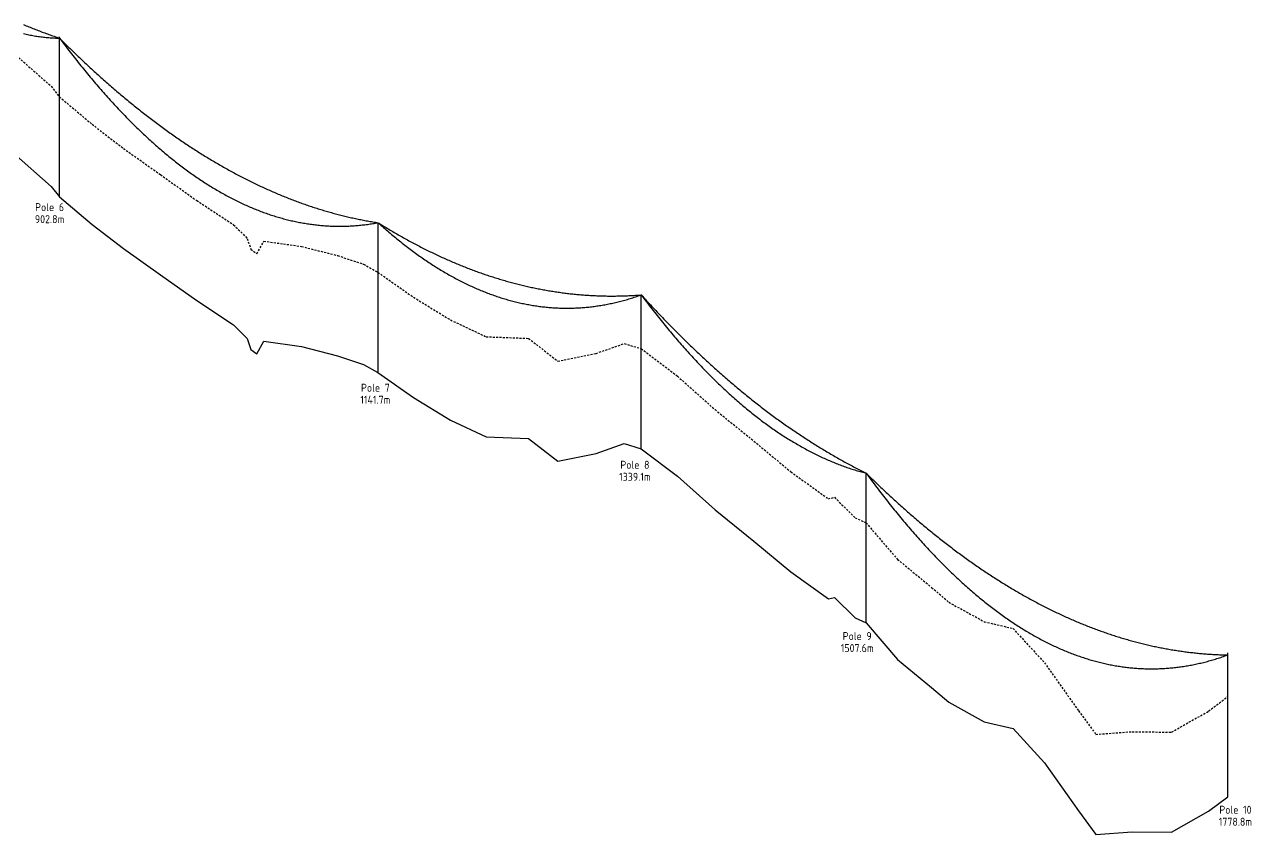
# Model space of a CAD drawing. Header units: metres. Extents: x 207830 to 216266, y 6368624 to 6378933.
# Drawn here: x 213479 to 214399, y 6375937 to 6376544 of the extents above; entities that cross this region are included whole.
import ezdxf
from ezdxf.enums import TextEntityAlignment as Align

# ---------------------------------------------------------------- set-up
doc = ezdxf.new("R2010")
doc.units = ezdxf.units.M
doc.linetypes.add('Dash', pattern=[5, 3, -2])
doc.layers.add('_User Miscellaneous1', color=7, linetype='Continuous')
doc.styles.add('ISOCP', font='isocp.shx', dxfattribs={"height": 1.75})

msp = doc.modelspace()

# ---------------------------------------------------------------- linework, layer by layer
at = {"layer": '_User Miscellaneous1'}
for p, q in [((213505.45, 6376414.67), (213505.45, 6376534.67)), ((213471.06, 6376447.38), (213499.25, 6376422.58)), ((213499.25, 6376422.58), (213505.44, 6376414.68)), ((213505.44, 6376414.68), (213529.95, 6376394.08)), ((213529.95, 6376394.08), (213553.48, 6376375.98)), ((213744.35, 6376389.14), (213744.35, 6376395.34)), ((213744.35, 6376389.14), (213744.35, 6376395.34)), ((213744.35, 6376389.14), (213744.35, 6376395.34)), ((213744.35, 6376389.14), (213744.35, 6376395.34)), ((213744.35, 6376283.14), (213744.35, 6376389.14)), ((213553.48, 6376375.98), (213581.19, 6376356.38)), ((213581.19, 6376356.38), (213608.37, 6376336.98)), ((213941.75, 6376335.06), (213941.75, 6376341.26)), ((213941.75, 6376335.06), (213941.75, 6376341.26)), ((213941.75, 6376335.06), (213941.75, 6376341.26)), ((213941.75, 6376335.06), (213941.75, 6376341.26)), ((213608.37, 6376336.98), (213636.09, 6376318.78)), ((213941.75, 6376225.96), (213941.75, 6376335.06)), ((213636.09, 6376318.78), (213646.29, 6376308.48)), ((213646.29, 6376308.48), (213649.01, 6376300.38)), ((213653.59, 6376297.08), (213658.74, 6376306.48)), ((213658.74, 6376306.48), (213686.95, 6376302.58)), ((213686.95, 6376302.58), (213714.07, 6376295.68)), ((213649.01, 6376300.38), (213653.59, 6376297.08)), ((213714.07, 6376295.68), (213733.57, 6376289.18)), ((213733.57, 6376289.18), (213744.3, 6376283.18)), ((213744.3, 6376283.18), (213770.99, 6376264.48)), ((213770.99, 6376264.48), (213798.7, 6376247.48)), ((213798.7, 6376247.48), (213825.38, 6376234.88)), ((213825.38, 6376234.88), (213857.19, 6376233.68)), ((213857.19, 6376233.68), (213879.14, 6376216.58)), ((213907.86, 6376222.38), (213928.97, 6376229.78)), ((213928.97, 6376229.78), (213941.73, 6376225.98)), ((213879.14, 6376216.58), (213907.86, 6376222.38)), ((213941.73, 6376225.98), (213968.9, 6376205.38)), ((213968.9, 6376205.38), (213997.02, 6376180.28)), ((214110.25, 6376201.49), (214110.25, 6376207.69)), ((214110.25, 6376201.49), (214110.25, 6376207.69)), ((214110.25, 6376201.49), (214110.25, 6376207.69)), ((214110.25, 6376201.49), (214110.25, 6376207.69)), ((214110.25, 6376095.49), (214110.25, 6376201.49)), ((213997.02, 6376180.28), (214026.22, 6376156.68)), ((214026.22, 6376156.68), (214053.86, 6376133.68)), ((214053.86, 6376133.68), (214082.03, 6376113.48)), ((214082.03, 6376113.48), (214086.65, 6376114.58)), ((214086.65, 6376114.58), (214102.09, 6376099.28)), ((214102.09, 6376099.28), (214110.29, 6376095.48)), ((214110.29, 6376095.48), (214133.87, 6376068.08)), ((214381.46, 6375965.28), (214381.46, 6376072.98)), ((214133.87, 6376068.08), (214159.45, 6376047.08)), ((214159.45, 6376047.08), (214172.25, 6376035.98)), ((214172.25, 6376035.98), (214198.9, 6376021.38)), ((214198.9, 6376021.38), (214220.48, 6376016.28)), ((214220.48, 6376016.28), (214244.04, 6375990.68)), ((214244.04, 6375990.68), (214269.62, 6375954.58)), ((214367.09, 6375954.38), (214381.42, 6375965.28)), ((214269.62, 6375954.58), (214282.54, 6375936.98)), ((214339.39, 6375938.58), (214367.09, 6375954.38)), ((214282.54, 6375936.98), (214309.69, 6375938.98)), ((214309.69, 6375938.98), (214339.39, 6375938.58))]:
    msp.add_line(p, q, dxfattribs=at)
at = {"layer": '_User Miscellaneous1', "linetype": 'Dash', "ltscale": 0.5}
for p, q in [((213471.06, 6376522.38), (213499.25, 6376497.58)), ((213499.25, 6376497.58), (213505.44, 6376489.68)), ((213505.44, 6376489.68), (213529.95, 6376469.08)), ((213529.95, 6376469.08), (213553.48, 6376450.98)), ((213553.48, 6376450.98), (213581.19, 6376431.38)), ((213581.19, 6376431.38), (213608.37, 6376411.98)), ((213608.37, 6376411.98), (213636.09, 6376393.78)), ((213636.09, 6376393.78), (213646.29, 6376383.48)), ((213646.29, 6376383.48), (213649.01, 6376375.38)), ((213649.01, 6376375.38), (213653.59, 6376372.08)), ((213653.59, 6376372.08), (213658.74, 6376381.48)), ((213658.74, 6376381.48), (213686.95, 6376377.58)), ((213686.95, 6376377.58), (213714.07, 6376370.68)), ((213714.07, 6376370.68), (213733.57, 6376364.18)), ((213733.57, 6376364.18), (213744.3, 6376358.18)), ((213744.3, 6376358.18), (213770.99, 6376339.48)), ((213770.99, 6376339.48), (213798.7, 6376322.48)), ((213798.7, 6376322.48), (213825.38, 6376309.88)), ((213825.38, 6376309.88), (213857.19, 6376308.68)), ((213857.19, 6376308.68), (213879.14, 6376291.58)), ((213907.86, 6376297.38), (213928.97, 6376304.78)), ((213928.97, 6376304.78), (213941.73, 6376300.98)), ((213879.14, 6376291.58), (213907.86, 6376297.38)), ((213941.73, 6376300.98), (213968.9, 6376280.38)), ((213968.9, 6376280.38), (213997.02, 6376255.28)), ((213997.02, 6376255.28), (214026.22, 6376231.68)), ((214026.22, 6376231.68), (214053.86, 6376208.68)), ((214053.86, 6376208.68), (214082.03, 6376188.48)), ((214082.03, 6376188.48), (214086.65, 6376189.58)), ((214086.65, 6376189.58), (214102.09, 6376174.28)), ((214102.09, 6376174.28), (214110.29, 6376170.48)), ((214110.29, 6376170.48), (214133.87, 6376143.08)), ((214133.87, 6376143.08), (214159.45, 6376122.08)), ((214159.45, 6376122.08), (214172.25, 6376110.98)), ((214172.25, 6376110.98), (214198.9, 6376096.38)), ((214198.9, 6376096.38), (214220.48, 6376091.28)), ((214220.48, 6376091.28), (214244.04, 6376065.68)), ((214244.04, 6376065.68), (214269.62, 6376029.58)), ((214367.09, 6376029.38), (214381.42, 6376040.28)), ((214269.62, 6376029.58), (214282.54, 6376011.98)), ((214339.39, 6376013.58), (214367.09, 6376029.38)), ((214282.54, 6376011.98), (214309.69, 6376013.98)), ((214309.69, 6376013.98), (214339.39, 6376013.58))]:
    msp.add_line(p, q, dxfattribs=at)
at = {"layer": '_User Miscellaneous1'}
for points in [[(213478.55, 6376543.79), (213479.55, 6376543.37), (213480.55, 6376542.96), (213481.55, 6376542.54), (213482.55, 6376542.13), (213483.55, 6376541.72), (213484.55, 6376541.32), (213485.55, 6376540.92), (213486.55, 6376540.52), (213487.55, 6376540.13), (213488.55, 6376539.74), (213489.55, 6376539.35), (213490.55, 6376538.97), (213491.55, 6376538.59), (213492.55, 6376538.21), (213493.55, 6376537.84), (213494.55, 6376537.47), (213495.55, 6376537.1), (213496.55, 6376536.74), (213497.55, 6376536.38), (213498.55, 6376536.03), (213499.55, 6376535.67), (213500.55, 6376535.33), (213501.55, 6376534.98), (213502.55, 6376534.64), (213503.55, 6376534.3), (213504.55, 6376533.97), (213505.45, 6376533.67)], [(213478.55, 6376537.05), (213479.55, 6376536.81), (213480.55, 6376536.58), (213481.55, 6376536.35), (213482.55, 6376536.14), (213483.55, 6376535.93), (213484.55, 6376535.73), (213485.55, 6376535.55), (213486.55, 6376535.37), (213487.55, 6376535.2), (213488.55, 6376535.03), (213489.55, 6376534.88), (213490.55, 6376534.74), (213491.55, 6376534.6), (213492.55, 6376534.48), (213493.55, 6376534.36), (213494.55, 6376534.25), (213495.55, 6376534.16), (213496.55, 6376534.07), (213497.55, 6376533.99), (213498.55, 6376533.91), (213499.55, 6376533.85), (213500.55, 6376533.8), (213501.55, 6376533.75), (213502.55, 6376533.72), (213503.55, 6376533.69), (213504.55, 6376533.68), (213505.45, 6376533.67)], [(213505.45, 6376533.67), (213506.45, 6376532.66), (213507.45, 6376531.66), (213508.45, 6376530.67), (213509.45, 6376529.67), (213510.45, 6376528.69), (213511.45, 6376527.7), (213512.45, 6376526.72), (213513.45, 6376525.74), (213514.45, 6376524.76), (213515.45, 6376523.79), (213516.45, 6376522.82), (213517.45, 6376521.86), (213518.45, 6376520.9), (213519.45, 6376519.94), (213520.45, 6376518.99), (213521.45, 6376518.04), (213522.45, 6376517.09), (213523.45, 6376516.15), (213524.45, 6376515.21), (213525.45, 6376514.27), (213526.45, 6376513.34), (213527.45, 6376512.41), (213528.45, 6376511.49), (213529.45, 6376510.57), (213530.45, 6376509.65), (213531.45, 6376508.73), (213532.45, 6376507.82), (213533.45, 6376506.92), (213534.45, 6376506.01), (213535.45, 6376505.11), (213536.45, 6376504.22), (213537.45, 6376503.32), (213538.45, 6376502.43), (213539.45, 6376501.55), (213540.45, 6376500.67), (213541.45, 6376499.79), (213542.45, 6376498.91), (213543.45, 6376498.04), (213544.45, 6376497.17), (213545.45, 6376496.31), (213546.45, 6376495.45), (213547.45, 6376494.59), (213548.45, 6376493.74), (213549.45, 6376492.89), (213550.45, 6376492.04), (213551.45, 6376491.2), (213552.45, 6376490.36), (213553.45, 6376489.52), (213554.45, 6376488.69), (213555.45, 6376487.86), (213556.45, 6376487.04), (213557.45, 6376486.22), (213558.45, 6376485.4), (213559.45, 6376484.59), (213560.45, 6376483.78), (213561.45, 6376482.97), (213562.45, 6376482.16), (213563.45, 6376481.36), (213564.45, 6376480.57), (213565.45, 6376479.78), (213566.45, 6376478.99), (213567.45, 6376478.2), (213568.45, 6376477.42), (213569.45, 6376476.64), (213570.45, 6376475.87), (213571.45, 6376475.09), (213572.45, 6376474.33), (213573.45, 6376473.56), (213574.45, 6376472.8), (213575.45, 6376472.04), (213576.45, 6376471.29), (213577.45, 6376470.54), (213578.45, 6376469.79), (213579.45, 6376469.05), (213580.45, 6376468.31), (213581.45, 6376467.58), (213582.45, 6376466.84), (213583.45, 6376466.12), (213584.45, 6376465.39), (213585.45, 6376464.67), (213586.45, 6376463.95), (213587.45, 6376463.24), (213588.45, 6376462.53), (213589.45, 6376461.82), (213590.45, 6376461.12), (213591.45, 6376460.42), (213592.45, 6376459.72), (213593.45, 6376459.03), (213594.45, 6376458.34), (213595.45, 6376457.65), (213596.45, 6376456.97), (213597.45, 6376456.29), (213598.45, 6376455.62), (213599.45, 6376454.95), (213600.45, 6376454.28), (213601.45, 6376453.61), (213602.45, 6376452.95), (213603.45, 6376452.3), (213604.45, 6376451.64), (213605.45, 6376450.99), (213606.45, 6376450.35), (213607.45, 6376449.7), (213608.45, 6376449.06), (213609.45, 6376448.43), (213610.45, 6376447.79), (213611.45, 6376447.17), (213612.45, 6376446.54), (213613.45, 6376445.92), (213614.45, 6376445.3), (213615.45, 6376444.69), (213616.45, 6376444.08), (213617.45, 6376443.47), (213618.45, 6376442.87), (213619.45, 6376442.27), (213620.45, 6376441.67), (213621.45, 6376441.08), (213622.45, 6376440.49), (213623.45, 6376439.9), (213624.45, 6376439.32), (213625.45, 6376438.74), (213626.45, 6376438.17), (213627.45, 6376437.59), (213628.45, 6376437.03), (213629.45, 6376436.46), (213630.45, 6376435.9), (213631.45, 6376435.34), (213632.45, 6376434.79), (213633.45, 6376434.24), (213634.45, 6376433.69), (213635.45, 6376433.15), (213636.45, 6376432.61), (213637.45, 6376432.07), (213638.45, 6376431.54), (213639.45, 6376431.01), (213640.45, 6376430.49), (213641.45, 6376429.97), (213642.45, 6376429.45), (213643.45, 6376428.93), (213644.45, 6376428.42), (213645.45, 6376427.92), (213646.45, 6376427.41), (213647.45, 6376426.91), (213648.45, 6376426.42), (213649.45, 6376425.92), (213650.45, 6376425.43), (213651.45, 6376424.95), (213652.45, 6376424.46), (213653.45, 6376423.99), (213654.45, 6376423.51), (213655.45, 6376423.04), (213656.45, 6376422.57), (213657.45, 6376422.11), (213658.45, 6376421.64), (213659.45, 6376421.19), (213660.45, 6376420.73), (213661.45, 6376420.28), (213662.45, 6376419.84), (213663.45, 6376419.39), (213664.45, 6376418.95), (213665.45, 6376418.52), (213666.45, 6376418.09), (213667.45, 6376417.66), (213668.45, 6376417.23), (213669.45, 6376416.81), (213670.45, 6376416.39), (213671.45, 6376415.98), (213672.45, 6376415.57), (213673.45, 6376415.16), (213674.45, 6376414.75), (213675.45, 6376414.35), (213676.45, 6376413.96), (213677.45, 6376413.56), (213678.45, 6376413.17), (213679.45, 6376412.79), (213680.45, 6376412.4), (213681.45, 6376412.03), (213682.45, 6376411.65), (213683.45, 6376411.28), (213684.45, 6376410.91), (213685.45, 6376410.54), (213686.45, 6376410.18), (213687.45, 6376409.83), (213688.45, 6376409.47), (213689.45, 6376409.12), (213690.45, 6376408.77), (213691.45, 6376408.43), (213692.45, 6376408.09), (213693.45, 6376407.75), (213694.45, 6376407.42), (213695.45, 6376407.09), (213696.45, 6376406.77), (213697.45, 6376406.44), (213698.45, 6376406.13), (213699.45, 6376405.81), (213700.45, 6376405.5), (213701.45, 6376405.19), (213702.45, 6376404.89), (213703.45, 6376404.59), (213704.45, 6376404.29), (213705.45, 6376404), (213706.45, 6376403.71), (213707.45, 6376403.42), (213708.45, 6376403.14), (213709.45, 6376402.86), (213710.45, 6376402.58), (213711.45, 6376402.31), (213712.45, 6376402.04), (213713.45, 6376401.78), (213714.45, 6376401.52), (213715.45, 6376401.26), (213716.45, 6376401), (213717.45, 6376400.75), (213718.45, 6376400.5), (213719.45, 6376400.26), (213720.45, 6376400.02), (213721.45, 6376399.78), (213722.45, 6376399.55), (213723.45, 6376399.32), (213724.45, 6376399.1), (213725.45, 6376398.87), (213726.45, 6376398.65), (213727.45, 6376398.44), (213728.45, 6376398.23), (213729.45, 6376398.02), (213730.45, 6376397.82), (213731.45, 6376397.61), (213732.45, 6376397.42), (213733.45, 6376397.22), (213734.45, 6376397.03), (213735.45, 6376396.85), (213736.45, 6376396.66), (213737.45, 6376396.48), (213738.45, 6376396.31), (213739.45, 6376396.14), (213740.45, 6376395.97), (213741.45, 6376395.8), (213742.45, 6376395.64), (213743.45, 6376395.48), (213744.35, 6376395.34)], [(213505.45, 6376533.67), (213506.45, 6376532.33), (213507.45, 6376530.99), (213508.45, 6376529.67), (213509.45, 6376528.34), (213510.45, 6376527.03), (213511.45, 6376525.72), (213512.45, 6376524.42), (213513.45, 6376523.12), (213514.45, 6376521.83), (213515.45, 6376520.55), (213516.45, 6376519.27), (213517.45, 6376518), (213518.45, 6376516.74), (213519.45, 6376515.48), (213520.45, 6376514.23), (213521.45, 6376512.99), (213522.45, 6376511.75), (213523.45, 6376510.52), (213524.45, 6376509.29), (213525.45, 6376508.07), (213526.45, 6376506.86), (213527.45, 6376505.66), (213528.45, 6376504.46), (213529.45, 6376503.26), (213530.45, 6376502.08), (213531.45, 6376500.9), (213532.45, 6376499.72), (213533.45, 6376498.56), (213534.45, 6376497.4), (213535.45, 6376496.24), (213536.45, 6376495.09), (213537.45, 6376493.95), (213538.45, 6376492.82), (213539.45, 6376491.69), (213540.45, 6376490.57), (213541.45, 6376489.45), (213542.45, 6376488.34), (213543.45, 6376487.24), (213544.45, 6376486.14), (213545.45, 6376485.05), (213546.45, 6376483.97), (213547.45, 6376482.89), (213548.45, 6376481.82), (213549.45, 6376480.76), (213550.45, 6376479.7), (213551.45, 6376478.65), (213552.45, 6376477.6), (213553.45, 6376476.56), (213554.45, 6376475.53), (213555.45, 6376474.5), (213556.45, 6376473.48), (213557.45, 6376472.47), (213558.45, 6376471.46), (213559.45, 6376470.46), (213560.45, 6376469.47), (213561.45, 6376468.48), (213562.45, 6376467.5), (213563.45, 6376466.52), (213564.45, 6376465.56), (213565.45, 6376464.59), (213566.45, 6376463.64), (213567.45, 6376462.69), (213568.45, 6376461.75), (213569.45, 6376460.81), (213570.45, 6376459.88), (213571.45, 6376458.96), (213572.45, 6376458.04), (213573.45, 6376457.13), (213574.45, 6376456.23), (213575.45, 6376455.33), (213576.45, 6376454.44), (213577.45, 6376453.55), (213578.45, 6376452.67), (213579.45, 6376451.8), (213580.45, 6376450.93), (213581.45, 6376450.07), (213582.45, 6376449.22), (213583.45, 6376448.37), (213584.45, 6376447.53), (213585.45, 6376446.7), (213586.45, 6376445.87), (213587.45, 6376445.05), (213588.45, 6376444.24), (213589.45, 6376443.43), (213590.45, 6376442.63), (213591.45, 6376441.83), (213592.45, 6376441.04), (213593.45, 6376440.26), (213594.45, 6376439.48), (213595.45, 6376438.71), (213596.45, 6376437.95), (213597.45, 6376437.19), (213598.45, 6376436.44), (213599.45, 6376435.7), (213600.45, 6376434.96), (213601.45, 6376434.23), (213602.45, 6376433.5), (213603.45, 6376432.78), (213604.45, 6376432.07), (213605.45, 6376431.37), (213606.45, 6376430.67), (213607.45, 6376429.97), (213608.45, 6376429.29), (213609.45, 6376428.61), (213610.45, 6376427.93), (213611.45, 6376427.26), (213612.45, 6376426.6), (213613.45, 6376425.95), (213614.45, 6376425.3), (213615.45, 6376424.66), (213616.45, 6376424.02), (213617.45, 6376423.39), (213618.45, 6376422.77), (213619.45, 6376422.15), (213620.45, 6376421.54), (213621.45, 6376420.94), (213622.45, 6376420.34), (213623.45, 6376419.75), (213624.45, 6376419.17), (213625.45, 6376418.59), (213626.45, 6376418.02), (213627.45, 6376417.45), (213628.45, 6376416.89), (213629.45, 6376416.34), (213630.45, 6376415.79), (213631.45, 6376415.25), (213632.45, 6376414.72), (213633.45, 6376414.19), (213634.45, 6376413.67), (213635.45, 6376413.16), (213636.45, 6376412.65), (213637.45, 6376412.15), (213638.45, 6376411.65), (213639.45, 6376411.17), (213640.45, 6376410.68), (213641.45, 6376410.21), (213642.45, 6376409.74), (213643.45, 6376409.28), (213644.45, 6376408.82), (213645.45, 6376408.37), (213646.45, 6376407.92), (213647.45, 6376407.49), (213648.45, 6376407.06), (213649.45, 6376406.63), (213650.45, 6376406.21), (213651.45, 6376405.8), (213652.45, 6376405.39), (213653.45, 6376404.99), (213654.45, 6376404.6), (213655.45, 6376404.21), (213656.45, 6376403.83), (213657.45, 6376403.46), (213658.45, 6376403.09), (213659.45, 6376402.73), (213660.45, 6376402.38), (213661.45, 6376402.03), (213662.45, 6376401.69), (213663.45, 6376401.35), (213664.45, 6376401.02), (213665.45, 6376400.7), (213666.45, 6376400.38), (213667.45, 6376400.07), (213668.45, 6376399.77), (213669.45, 6376399.47), (213670.45, 6376399.18), (213671.45, 6376398.9), (213672.45, 6376398.62), (213673.45, 6376398.35), (213674.45, 6376398.08), (213675.45, 6376397.82), (213676.45, 6376397.57), (213677.45, 6376397.32), (213678.45, 6376397.08), (213679.45, 6376396.85), (213680.45, 6376396.62), (213681.45, 6376396.4), (213682.45, 6376396.19), (213683.45, 6376395.98), (213684.45, 6376395.78), (213685.45, 6376395.58), (213686.45, 6376395.4), (213687.45, 6376395.21), (213688.45, 6376395.04), (213689.45, 6376394.87), (213690.45, 6376394.7), (213691.45, 6376394.55), (213692.45, 6376394.4), (213693.45, 6376394.25), (213694.45, 6376394.12), (213695.45, 6376393.98), (213696.45, 6376393.86), (213697.45, 6376393.74), (213698.45, 6376393.63), (213699.45, 6376393.52), (213700.45, 6376393.42), (213701.45, 6376393.33), (213702.45, 6376393.24), (213703.45, 6376393.16), (213704.45, 6376393.09), (213705.45, 6376393.02), (213706.45, 6376392.96), (213707.45, 6376392.91), (213708.45, 6376392.86), (213709.45, 6376392.81), (213710.45, 6376392.78), (213711.45, 6376392.75), (213712.45, 6376392.73), (213713.45, 6376392.71), (213714.45, 6376392.7), (213715.45, 6376392.7), (213716.45, 6376392.7), (213717.45, 6376392.71), (213718.45, 6376392.72), (213719.45, 6376392.74), (213720.45, 6376392.77), (213721.45, 6376392.81), (213722.45, 6376392.85), (213723.45, 6376392.9), (213724.45, 6376392.95), (213725.45, 6376393.01), (213726.45, 6376393.08), (213727.45, 6376393.15), (213728.45, 6376393.23), (213729.45, 6376393.31), (213730.45, 6376393.4), (213731.45, 6376393.5), (213732.45, 6376393.61), (213733.45, 6376393.72), (213734.45, 6376393.84), (213735.45, 6376393.96), (213736.45, 6376394.09), (213737.45, 6376394.23), (213738.45, 6376394.37), (213739.45, 6376394.52), (213740.45, 6376394.67), (213741.45, 6376394.84), (213742.45, 6376395), (213743.45, 6376395.18), (213744.35, 6376395.34)], [(213744.35, 6376395.34), (213745.35, 6376394.72), (213746.35, 6376394.09), (213747.35, 6376393.48), (213748.35, 6376392.86), (213749.35, 6376392.25), (213750.35, 6376391.64), (213751.35, 6376391.04), (213752.35, 6376390.44), (213753.35, 6376389.84), (213754.35, 6376389.25), (213755.35, 6376388.66), (213756.35, 6376388.08), (213757.35, 6376387.49), (213758.35, 6376386.92), (213759.35, 6376386.34), (213760.35, 6376385.77), (213761.35, 6376385.2), (213762.35, 6376384.64), (213763.35, 6376384.08), (213764.35, 6376383.52), (213765.35, 6376382.97), (213766.35, 6376382.42), (213767.35, 6376381.87), (213768.35, 6376381.33), (213769.35, 6376380.79), (213770.35, 6376380.25), (213771.35, 6376379.72), (213772.35, 6376379.19), (213773.35, 6376378.67), (213774.35, 6376378.15), (213775.35, 6376377.63), (213776.35, 6376377.11), (213777.35, 6376376.6), (213778.35, 6376376.1), (213779.35, 6376375.59), (213780.35, 6376375.09), (213781.35, 6376374.6), (213782.35, 6376374.1), (213783.35, 6376373.62), (213784.35, 6376373.13), (213785.35, 6376372.65), (213786.35, 6376372.17), (213787.35, 6376371.69), (213788.35, 6376371.22), (213789.35, 6376370.76), (213790.35, 6376370.29), (213791.35, 6376369.83), (213792.35, 6376369.37), (213793.35, 6376368.92), (213794.35, 6376368.47), (213795.35, 6376368.02), (213796.35, 6376367.58), (213797.35, 6376367.14), (213798.35, 6376366.71), (213799.35, 6376366.28), (213800.35, 6376365.85), (213801.35, 6376365.42), (213802.35, 6376365), (213803.35, 6376364.58), (213804.35, 6376364.17), (213805.35, 6376363.76), (213806.35, 6376363.35), (213807.35, 6376362.95), (213808.35, 6376362.55), (213809.35, 6376362.15), (213810.35, 6376361.76), (213811.35, 6376361.37), (213812.35, 6376360.99), (213813.35, 6376360.6), (213814.35, 6376360.23), (213815.35, 6376359.85), (213816.35, 6376359.48), (213817.35, 6376359.11), (213818.35, 6376358.75), (213819.35, 6376358.39), (213820.35, 6376358.03), (213821.35, 6376357.68), (213822.35, 6376357.33), (213823.35, 6376356.98), (213824.35, 6376356.64), (213825.35, 6376356.3), (213826.35, 6376355.97), (213827.35, 6376355.63), (213828.35, 6376355.31), (213829.35, 6376354.98), (213830.35, 6376354.66), (213831.35, 6376354.34), (213832.35, 6376354.03), (213833.35, 6376353.72), (213834.35, 6376353.41), (213835.35, 6376353.11), (213836.35, 6376352.81), (213837.35, 6376352.51), (213838.35, 6376352.22), (213839.35, 6376351.93), (213840.35, 6376351.65), (213841.35, 6376351.36), (213842.35, 6376351.09), (213843.35, 6376350.81), (213844.35, 6376350.54), (213845.35, 6376350.27), (213846.35, 6376350.01), (213847.35, 6376349.75), (213848.35, 6376349.49), (213849.35, 6376349.24), (213850.35, 6376348.99), (213851.35, 6376348.74), (213852.35, 6376348.5), (213853.35, 6376348.26), (213854.35, 6376348.03), (213855.35, 6376347.79), (213856.35, 6376347.57), (213857.35, 6376347.34), (213858.35, 6376347.12), (213859.35, 6376346.9), (213860.35, 6376346.69), (213861.35, 6376346.48), (213862.35, 6376346.27), (213863.35, 6376346.07), (213864.35, 6376345.87), (213865.35, 6376345.67), (213866.35, 6376345.48), (213867.35, 6376345.29), (213868.35, 6376345.11), (213869.35, 6376344.93), (213870.35, 6376344.75), (213871.35, 6376344.57), (213872.35, 6376344.4), (213873.35, 6376344.23), (213874.35, 6376344.07), (213875.35, 6376343.91), (213876.35, 6376343.75), (213877.35, 6376343.6), (213878.35, 6376343.45), (213879.35, 6376343.3), (213880.35, 6376343.16), (213881.35, 6376343.02), (213882.35, 6376342.89), (213883.35, 6376342.76), (213884.35, 6376342.63), (213885.35, 6376342.5), (213886.35, 6376342.38), (213887.35, 6376342.27), (213888.35, 6376342.15), (213889.35, 6376342.04), (213890.35, 6376341.93), (213891.35, 6376341.83), (213892.35, 6376341.73), (213893.35, 6376341.64), (213894.35, 6376341.54), (213895.35, 6376341.45), (213896.35, 6376341.37), (213897.35, 6376341.29), (213898.35, 6376341.21), (213899.35, 6376341.13), (213900.35, 6376341.06), (213901.35, 6376341), (213902.35, 6376340.93), (213903.35, 6376340.87), (213904.35, 6376340.82), (213905.35, 6376340.76), (213906.35, 6376340.71), (213907.35, 6376340.67), (213908.35, 6376340.62), (213909.35, 6376340.59), (213910.35, 6376340.55), (213911.35, 6376340.52), (213912.35, 6376340.49), (213913.35, 6376340.47), (213914.35, 6376340.45), (213915.35, 6376340.43), (213916.35, 6376340.41), (213917.35, 6376340.4), (213918.35, 6376340.4), (213919.35, 6376340.39), (213920.35, 6376340.39), (213921.35, 6376340.4), (213922.35, 6376340.41), (213923.35, 6376340.42), (213924.35, 6376340.43), (213925.35, 6376340.45), (213926.35, 6376340.47), (213927.35, 6376340.5), (213928.35, 6376340.53), (213929.35, 6376340.56), (213930.35, 6376340.6), (213931.35, 6376340.64), (213932.35, 6376340.68), (213933.35, 6376340.73), (213934.35, 6376340.78), (213935.35, 6376340.83), (213936.35, 6376340.89), (213937.35, 6376340.95), (213938.35, 6376341.01), (213939.35, 6376341.08), (213940.35, 6376341.15), (213941.35, 6376341.23), (213941.75, 6376341.26)], [(213744.35, 6376395.34), (213745.35, 6376394.44), (213746.35, 6376393.54), (213747.35, 6376392.65), (213748.35, 6376391.77), (213749.35, 6376390.9), (213750.35, 6376390.03), (213751.35, 6376389.16), (213752.35, 6376388.31), (213753.35, 6376387.45), (213754.35, 6376386.61), (213755.35, 6376385.77), (213756.35, 6376384.94), (213757.35, 6376384.12), (213758.35, 6376383.3), (213759.35, 6376382.48), (213760.35, 6376381.68), (213761.35, 6376380.88), (213762.35, 6376380.09), (213763.35, 6376379.3), (213764.35, 6376378.52), (213765.35, 6376377.75), (213766.35, 6376376.98), (213767.35, 6376376.22), (213768.35, 6376375.46), (213769.35, 6376374.71), (213770.35, 6376373.97), (213771.35, 6376373.24), (213772.35, 6376372.51), (213773.35, 6376371.79), (213774.35, 6376371.07), (213775.35, 6376370.36), (213776.35, 6376369.66), (213777.35, 6376368.96), (213778.35, 6376368.27), (213779.35, 6376367.58), (213780.35, 6376366.91), (213781.35, 6376366.24), (213782.35, 6376365.57), (213783.35, 6376364.91), (213784.35, 6376364.26), (213785.35, 6376363.61), (213786.35, 6376362.97), (213787.35, 6376362.34), (213788.35, 6376361.71), (213789.35, 6376361.09), (213790.35, 6376360.48), (213791.35, 6376359.87), (213792.35, 6376359.27), (213793.35, 6376358.68), (213794.35, 6376358.09), (213795.35, 6376357.51), (213796.35, 6376356.93), (213797.35, 6376356.36), (213798.35, 6376355.8), (213799.35, 6376355.24), (213800.35, 6376354.69), (213801.35, 6376354.15), (213802.35, 6376353.61), (213803.35, 6376353.08), (213804.35, 6376352.56), (213805.35, 6376352.04), (213806.35, 6376351.53), (213807.35, 6376351.02), (213808.35, 6376350.53), (213809.35, 6376350.03), (213810.35, 6376349.55), (213811.35, 6376349.07), (213812.35, 6376348.6), (213813.35, 6376348.13), (213814.35, 6376347.67), (213815.35, 6376347.21), (213816.35, 6376346.77), (213817.35, 6376346.33), (213818.35, 6376345.89), (213819.35, 6376345.46), (213820.35, 6376345.04), (213821.35, 6376344.62), (213822.35, 6376344.22), (213823.35, 6376343.81), (213824.35, 6376343.42), (213825.35, 6376343.03), (213826.35, 6376342.64), (213827.35, 6376342.27), (213828.35, 6376341.89), (213829.35, 6376341.53), (213830.35, 6376341.17), (213831.35, 6376340.82), (213832.35, 6376340.47), (213833.35, 6376340.14), (213834.35, 6376339.8), (213835.35, 6376339.48), (213836.35, 6376339.16), (213837.35, 6376338.84), (213838.35, 6376338.54), (213839.35, 6376338.24), (213840.35, 6376337.94), (213841.35, 6376337.65), (213842.35, 6376337.37), (213843.35, 6376337.1), (213844.35, 6376336.83), (213845.35, 6376336.57), (213846.35, 6376336.31), (213847.35, 6376336.06), (213848.35, 6376335.82), (213849.35, 6376335.58), (213850.35, 6376335.35), (213851.35, 6376335.13), (213852.35, 6376334.91), (213853.35, 6376334.7), (213854.35, 6376334.49), (213855.35, 6376334.3), (213856.35, 6376334.1), (213857.35, 6376333.92), (213858.35, 6376333.74), (213859.35, 6376333.57), (213860.35, 6376333.4), (213861.35, 6376333.24), (213862.35, 6376333.08), (213863.35, 6376332.94), (213864.35, 6376332.8), (213865.35, 6376332.66), (213866.35, 6376332.53), (213867.35, 6376332.41), (213868.35, 6376332.3), (213869.35, 6376332.19), (213870.35, 6376332.09), (213871.35, 6376331.99), (213872.35, 6376331.9), (213873.35, 6376331.82), (213874.35, 6376331.74), (213875.35, 6376331.67), (213876.35, 6376331.6), (213877.35, 6376331.55), (213878.35, 6376331.49), (213879.35, 6376331.45), (213880.35, 6376331.41), (213881.35, 6376331.38), (213882.35, 6376331.35), (213883.35, 6376331.33), (213884.35, 6376331.32), (213885.35, 6376331.31), (213886.35, 6376331.31), (213887.35, 6376331.32), (213888.35, 6376331.33), (213889.35, 6376331.35), (213890.35, 6376331.37), (213891.35, 6376331.4), (213892.35, 6376331.44), (213893.35, 6376331.49), (213894.35, 6376331.54), (213895.35, 6376331.59), (213896.35, 6376331.66), (213897.35, 6376331.73), (213898.35, 6376331.8), (213899.35, 6376331.89), (213900.35, 6376331.98), (213901.35, 6376332.07), (213902.35, 6376332.17), (213903.35, 6376332.28), (213904.35, 6376332.39), (213905.35, 6376332.52), (213906.35, 6376332.64), (213907.35, 6376332.78), (213908.35, 6376332.92), (213909.35, 6376333.06), (213910.35, 6376333.22), (213911.35, 6376333.37), (213912.35, 6376333.54), (213913.35, 6376333.71), (213914.35, 6376333.89), (213915.35, 6376334.08), (213916.35, 6376334.27), (213917.35, 6376334.46), (213918.35, 6376334.67), (213919.35, 6376334.88), (213920.35, 6376335.09), (213921.35, 6376335.32), (213922.35, 6376335.55), (213923.35, 6376335.78), (213924.35, 6376336.02), (213925.35, 6376336.27), (213926.35, 6376336.53), (213927.35, 6376336.79), (213928.35, 6376337.06), (213929.35, 6376337.33), (213930.35, 6376337.61), (213931.35, 6376337.9), (213932.35, 6376338.19), (213933.35, 6376338.49), (213934.35, 6376338.8), (213935.35, 6376339.11), (213936.35, 6376339.43), (213937.35, 6376339.75), (213938.35, 6376340.09), (213939.35, 6376340.42), (213940.35, 6376340.77), (213941.35, 6376341.12), (213941.75, 6376341.26)], [(213941.75, 6376341.26), (213942.75, 6376340.17), (213943.75, 6376339.08), (213944.75, 6376337.99), (213945.75, 6376336.91), (213946.75, 6376335.83), (213947.75, 6376334.75), (213948.75, 6376333.68), (213949.75, 6376332.61), (213950.75, 6376331.55), (213951.75, 6376330.49), (213952.75, 6376329.43), (213953.75, 6376328.38), (213954.75, 6376327.33), (213955.75, 6376326.28), (213956.75, 6376325.24), (213957.75, 6376324.2), (213958.75, 6376323.16), (213959.75, 6376322.13), (213960.75, 6376321.1), (213961.75, 6376320.07), (213962.75, 6376319.05), (213963.75, 6376318.03), (213964.75, 6376317.02), (213965.75, 6376316.01), (213966.75, 6376315), (213967.75, 6376314), (213968.75, 6376313), (213969.75, 6376312), (213970.75, 6376311.01), (213971.75, 6376310.02), (213972.75, 6376309.03), (213973.75, 6376308.05), (213974.75, 6376307.07), (213975.75, 6376306.1), (213976.75, 6376305.13), (213977.75, 6376304.16), (213978.75, 6376303.19), (213979.75, 6376302.23), (213980.75, 6376301.28), (213981.75, 6376300.32), (213982.75, 6376299.37), (213983.75, 6376298.43), (213984.75, 6376297.49), (213985.75, 6376296.55), (213986.75, 6376295.61), (213987.75, 6376294.68), (213988.75, 6376293.75), (213989.75, 6376292.83), (213990.75, 6376291.91), (213991.75, 6376290.99), (213992.75, 6376290.07), (213993.75, 6376289.16), (213994.75, 6376288.26), (213995.75, 6376287.36), (213996.75, 6376286.46), (213997.75, 6376285.56), (213998.75, 6376284.67), (213999.75, 6376283.78), (214000.75, 6376282.89), (214001.75, 6376282.01), (214002.75, 6376281.13), (214003.75, 6376280.26), (214004.75, 6376279.39), (214005.75, 6376278.52), (214006.75, 6376277.66), (214007.75, 6376276.8), (214008.75, 6376275.94), (214009.75, 6376275.09), (214010.75, 6376274.24), (214011.75, 6376273.4), (214012.75, 6376272.55), (214013.75, 6376271.72), (214014.75, 6376270.88), (214015.75, 6376270.05), (214016.75, 6376269.22), (214017.75, 6376268.4), (214018.75, 6376267.58), (214019.75, 6376266.76), (214020.75, 6376265.95), (214021.75, 6376265.14), (214022.75, 6376264.33), (214023.75, 6376263.53), (214024.75, 6376262.73), (214025.75, 6376261.94), (214026.75, 6376261.14), (214027.75, 6376260.36), (214028.75, 6376259.57), (214029.75, 6376258.79), (214030.75, 6376258.01), (214031.75, 6376257.24), (214032.75, 6376256.47), (214033.75, 6376255.7), (214034.75, 6376254.94), (214035.75, 6376254.18), (214036.75, 6376253.42), (214037.75, 6376252.67), (214038.75, 6376251.92), (214039.75, 6376251.18), (214040.75, 6376250.44), (214041.75, 6376249.7), (214042.75, 6376248.97), (214043.75, 6376248.23), (214044.75, 6376247.51), (214045.75, 6376246.78), (214046.75, 6376246.06), (214047.75, 6376245.35), (214048.75, 6376244.64), (214049.75, 6376243.93), (214050.75, 6376243.22), (214051.75, 6376242.52), (214052.75, 6376241.82), (214053.75, 6376241.13), (214054.75, 6376240.43), (214055.75, 6376239.75), (214056.75, 6376239.06), (214057.75, 6376238.38), (214058.75, 6376237.71), (214059.75, 6376237.03), (214060.75, 6376236.36), (214061.75, 6376235.7), (214062.75, 6376235.03), (214063.75, 6376234.38), (214064.75, 6376233.72), (214065.75, 6376233.07), (214066.75, 6376232.42), (214067.75, 6376231.78), (214068.75, 6376231.13), (214069.75, 6376230.5), (214070.75, 6376229.86), (214071.75, 6376229.23), (214072.75, 6376228.61), (214073.75, 6376227.98), (214074.75, 6376227.36), (214075.75, 6376226.75), (214076.75, 6376226.14), (214077.75, 6376225.53), (214078.75, 6376224.92), (214079.75, 6376224.32), (214080.75, 6376223.72), (214081.75, 6376223.13), (214082.75, 6376222.54), (214083.75, 6376221.95), (214084.75, 6376221.37), (214085.75, 6376220.79), (214086.75, 6376220.21), (214087.75, 6376219.64), (214088.75, 6376219.07), (214089.75, 6376218.5), (214090.75, 6376217.94), (214091.75, 6376217.38), (214092.75, 6376216.83), (214093.75, 6376216.28), (214094.75, 6376215.73), (214095.75, 6376215.18), (214096.75, 6376214.64), (214097.75, 6376214.11), (214098.75, 6376213.57), (214099.75, 6376213.04), (214100.75, 6376212.52), (214101.75, 6376211.99), (214102.75, 6376211.47), (214103.75, 6376210.96), (214104.75, 6376210.45), (214105.75, 6376209.94), (214106.75, 6376209.43), (214107.75, 6376208.93), (214108.75, 6376208.43), (214109.75, 6376207.94), (214110.25, 6376207.69)], [(213941.75, 6376341.26), (213942.75, 6376339.93), (213943.75, 6376338.61), (213944.75, 6376337.29), (213945.75, 6376335.98), (213946.75, 6376334.67), (213947.75, 6376333.37), (213948.75, 6376332.08), (213949.75, 6376330.79), (213950.75, 6376329.51), (213951.75, 6376328.24), (213952.75, 6376326.97), (213953.75, 6376325.71), (213954.75, 6376324.46), (213955.75, 6376323.21), (213956.75, 6376321.97), (213957.75, 6376320.74), (213958.75, 6376319.51), (213959.75, 6376318.29), (213960.75, 6376317.07), (213961.75, 6376315.87), (213962.75, 6376314.66), (213963.75, 6376313.47), (213964.75, 6376312.28), (213965.75, 6376311.1), (213966.75, 6376309.92), (213967.75, 6376308.75), (213968.75, 6376307.59), (213969.75, 6376306.43), (213970.75, 6376305.28), (213971.75, 6376304.13), (213972.75, 6376303), (213973.75, 6376301.87), (213974.75, 6376300.74), (213975.75, 6376299.62), (213976.75, 6376298.51), (213977.75, 6376297.4), (213978.75, 6376296.31), (213979.75, 6376295.21), (213980.75, 6376294.13), (213981.75, 6376293.05), (213982.75, 6376291.97), (213983.75, 6376290.91), (213984.75, 6376289.85), (213985.75, 6376288.79), (213986.75, 6376287.74), (213987.75, 6376286.7), (213988.75, 6376285.67), (213989.75, 6376284.64), (213990.75, 6376283.62), (213991.75, 6376282.6), (213992.75, 6376281.59), (213993.75, 6376280.59), (213994.75, 6376279.6), (213995.75, 6376278.61), (213996.75, 6376277.62), (213997.75, 6376276.65), (213998.75, 6376275.67), (213999.75, 6376274.71), (214000.75, 6376273.75), (214001.75, 6376272.8), (214002.75, 6376271.86), (214003.75, 6376270.92), (214004.75, 6376269.99), (214005.75, 6376269.06), (214006.75, 6376268.14), (214007.75, 6376267.23), (214008.75, 6376266.32), (214009.75, 6376265.42), (214010.75, 6376264.53), (214011.75, 6376263.64), (214012.75, 6376262.76), (214013.75, 6376261.89), (214014.75, 6376261.02), (214015.75, 6376260.16), (214016.75, 6376259.3), (214017.75, 6376258.46), (214018.75, 6376257.61), (214019.75, 6376256.78), (214020.75, 6376255.95), (214021.75, 6376255.13), (214022.75, 6376254.31), (214023.75, 6376253.5), (214024.75, 6376252.7), (214025.75, 6376251.9), (214026.75, 6376251.11), (214027.75, 6376250.32), (214028.75, 6376249.55), (214029.75, 6376248.78), (214030.75, 6376248.01), (214031.75, 6376247.25), (214032.75, 6376246.5), (214033.75, 6376245.75), (214034.75, 6376245.01), (214035.75, 6376244.28), (214036.75, 6376243.55), (214037.75, 6376242.83), (214038.75, 6376242.12), (214039.75, 6376241.41), (214040.75, 6376240.71), (214041.75, 6376240.02), (214042.75, 6376239.33), (214043.75, 6376238.65), (214044.75, 6376237.97), (214045.75, 6376237.3), (214046.75, 6376236.64), (214047.75, 6376235.99), (214048.75, 6376235.34), (214049.75, 6376234.69), (214050.75, 6376234.06), (214051.75, 6376233.43), (214052.75, 6376232.8), (214053.75, 6376232.18), (214054.75, 6376231.57), (214055.75, 6376230.97), (214056.75, 6376230.37), (214057.75, 6376229.78), (214058.75, 6376229.19), (214059.75, 6376228.61), (214060.75, 6376228.04), (214061.75, 6376227.47), (214062.75, 6376226.91), (214063.75, 6376226.36), (214064.75, 6376225.81), (214065.75, 6376225.27), (214066.75, 6376224.74), (214067.75, 6376224.21), (214068.75, 6376223.69), (214069.75, 6376223.17), (214070.75, 6376222.67), (214071.75, 6376222.16), (214072.75, 6376221.67), (214073.75, 6376221.18), (214074.75, 6376220.7), (214075.75, 6376220.22), (214076.75, 6376219.75), (214077.75, 6376219.28), (214078.75, 6376218.83), (214079.75, 6376218.38), (214080.75, 6376217.93), (214081.75, 6376217.49), (214082.75, 6376217.06), (214083.75, 6376216.64), (214084.75, 6376216.22), (214085.75, 6376215.8), (214086.75, 6376215.4), (214087.75, 6376215), (214088.75, 6376214.61), (214089.75, 6376214.22), (214090.75, 6376213.84), (214091.75, 6376213.46), (214092.75, 6376213.1), (214093.75, 6376212.73), (214094.75, 6376212.38), (214095.75, 6376212.03), (214096.75, 6376211.69), (214097.75, 6376211.35), (214098.75, 6376211.02), (214099.75, 6376210.7), (214100.75, 6376210.38), (214101.75, 6376210.07), (214102.75, 6376209.77), (214103.75, 6376209.47), (214104.75, 6376209.18), (214105.75, 6376208.9), (214106.75, 6376208.62), (214107.75, 6376208.35), (214108.75, 6376208.08), (214109.75, 6376207.82), (214110.25, 6376207.69)], [(214110.25, 6376207.69), (214111.25, 6376206.71), (214112.25, 6376205.73), (214113.25, 6376204.75), (214114.25, 6376203.77), (214115.25, 6376202.8), (214116.25, 6376201.84), (214117.25, 6376200.87), (214118.25, 6376199.91), (214119.25, 6376198.95), (214120.25, 6376198), (214121.25, 6376197.05), (214122.25, 6376196.11), (214123.25, 6376195.16), (214124.25, 6376194.22), (214125.25, 6376193.29), (214126.25, 6376192.36), (214127.25, 6376191.43), (214128.25, 6376190.51), (214129.25, 6376189.58), (214130.25, 6376188.67), (214131.25, 6376187.75), (214132.25, 6376186.84), (214133.25, 6376185.94), (214134.25, 6376185.03), (214135.25, 6376184.13), (214136.25, 6376183.24), (214137.25, 6376182.35), (214138.25, 6376181.46), (214139.25, 6376180.57), (214140.25, 6376179.69), (214141.25, 6376178.81), (214142.25, 6376177.94), (214143.25, 6376177.07), (214144.25, 6376176.2), (214145.25, 6376175.34), (214146.25, 6376174.48), (214147.25, 6376173.62), (214148.25, 6376172.77), (214149.25, 6376171.92), (214150.25, 6376171.07), (214151.25, 6376170.23), (214152.25, 6376169.39), (214153.25, 6376168.56), (214154.25, 6376167.72), (214155.25, 6376166.9), (214156.25, 6376166.07), (214157.25, 6376165.25), (214158.25, 6376164.43), (214159.25, 6376163.62), (214160.25, 6376162.81), (214161.25, 6376162.01), (214162.25, 6376161.2), (214163.25, 6376160.4), (214164.25, 6376159.61), (214165.25, 6376158.82), (214166.25, 6376158.03), (214167.25, 6376157.24), (214168.25, 6376156.46), (214169.25, 6376155.68), (214170.25, 6376154.91), (214171.25, 6376154.14), (214172.25, 6376153.37), (214173.25, 6376152.61), (214174.25, 6376151.85), (214175.25, 6376151.09), (214176.25, 6376150.34), (214177.25, 6376149.59), (214178.25, 6376148.84), (214179.25, 6376148.1), (214180.25, 6376147.36), (214181.25, 6376146.63), (214182.25, 6376145.9), (214183.25, 6376145.17), (214184.25, 6376144.45), (214185.25, 6376143.73), (214186.25, 6376143.01), (214187.25, 6376142.3), (214188.25, 6376141.59), (214189.25, 6376140.88), (214190.25, 6376140.18), (214191.25, 6376139.48), (214192.25, 6376138.78), (214193.25, 6376138.09), (214194.25, 6376137.4), (214195.25, 6376136.72), (214196.25, 6376136.04), (214197.25, 6376135.36), (214198.25, 6376134.69), (214199.25, 6376134.01), (214200.25, 6376133.35), (214201.25, 6376132.68), (214202.25, 6376132.03), (214203.25, 6376131.37), (214204.25, 6376130.72), (214205.25, 6376130.07), (214206.25, 6376129.42), (214207.25, 6376128.78), (214208.25, 6376128.14), (214209.25, 6376127.51), (214210.25, 6376126.88), (214211.25, 6376126.25), (214212.25, 6376125.62), (214213.25, 6376125), (214214.25, 6376124.39), (214215.25, 6376123.77), (214216.25, 6376123.16), (214217.25, 6376122.56), (214218.25, 6376121.96), (214219.25, 6376121.36), (214220.25, 6376120.76), (214221.25, 6376120.17), (214222.25, 6376119.58), (214223.25, 6376119), (214224.25, 6376118.42), (214225.25, 6376117.84), (214226.25, 6376117.27), (214227.25, 6376116.69), (214228.25, 6376116.13), (214229.25, 6376115.56), (214230.25, 6376115.01), (214231.25, 6376114.45), (214232.25, 6376113.9), (214233.25, 6376113.35), (214234.25, 6376112.8), (214235.25, 6376112.26), (214236.25, 6376111.72), (214237.25, 6376111.19), (214238.25, 6376110.66), (214239.25, 6376110.13), (214240.25, 6376109.61), (214241.25, 6376109.09), (214242.25, 6376108.57), (214243.25, 6376108.06), (214244.25, 6376107.55), (214245.25, 6376107.04), (214246.25, 6376106.54), (214247.25, 6376106.04), (214248.25, 6376105.54), (214249.25, 6376105.05), (214250.25, 6376104.56), (214251.25, 6376104.08), (214252.25, 6376103.6), (214253.25, 6376103.12), (214254.25, 6376102.65), (214255.25, 6376102.18), (214256.25, 6376101.71), (214257.25, 6376101.25), (214258.25, 6376100.79), (214259.25, 6376100.33), (214260.25, 6376099.88), (214261.25, 6376099.43), (214262.25, 6376098.98), (214263.25, 6376098.54), (214264.25, 6376098.1), (214265.25, 6376097.67), (214266.25, 6376097.24), (214267.25, 6376096.81), (214268.25, 6376096.39), (214269.25, 6376095.97), (214270.25, 6376095.55), (214271.25, 6376095.14), (214272.25, 6376094.73), (214273.25, 6376094.32), (214274.25, 6376093.92), (214275.25, 6376093.52), (214276.25, 6376093.12), (214277.25, 6376092.73), (214278.25, 6376092.35), (214279.25, 6376091.96), (214280.25, 6376091.58), (214281.25, 6376091.2), (214282.25, 6376090.83), (214283.25, 6376090.46), (214284.25, 6376090.09), (214285.25, 6376089.73), (214286.25, 6376089.37), (214287.25, 6376089.01), (214288.25, 6376088.66), (214289.25, 6376088.31), (214290.25, 6376087.97), (214291.25, 6376087.62), (214292.25, 6376087.29), (214293.25, 6376086.95), (214294.25, 6376086.62), (214295.25, 6376086.29), (214296.25, 6376085.97), (214297.25, 6376085.65), (214298.25, 6376085.33), (214299.25, 6376085.02), (214300.25, 6376084.71), (214301.25, 6376084.4), (214302.25, 6376084.1), (214303.25, 6376083.8), (214304.25, 6376083.51), (214305.25, 6376083.21), (214306.25, 6376082.93), (214307.25, 6376082.64), (214308.25, 6376082.36), (214309.25, 6376082.08), (214310.25, 6376081.81), (214311.25, 6376081.54), (214312.25, 6376081.27), (214313.25, 6376081.01), (214314.25, 6376080.75), (214315.25, 6376080.49), (214316.25, 6376080.24), (214317.25, 6376079.99), (214318.25, 6376079.75), (214319.25, 6376079.5), (214320.25, 6376079.27), (214321.25, 6376079.03), (214322.25, 6376078.8), (214323.25, 6376078.57), (214324.25, 6376078.35), (214325.25, 6376078.13), (214326.25, 6376077.91), (214327.25, 6376077.7), (214328.25, 6376077.49), (214329.25, 6376077.28), (214330.25, 6376077.08), (214331.25, 6376076.88), (214332.25, 6376076.69), (214333.25, 6376076.49), (214334.25, 6376076.3), (214335.25, 6376076.12), (214336.25, 6376075.94), (214337.25, 6376075.76), (214338.25, 6376075.59), (214339.25, 6376075.42), (214340.25, 6376075.25), (214341.25, 6376075.09), (214342.25, 6376074.93), (214343.25, 6376074.77), (214344.25, 6376074.62), (214345.25, 6376074.47), (214346.25, 6376074.32), (214347.25, 6376074.18), (214348.25, 6376074.04), (214349.25, 6376073.91), (214350.25, 6376073.78), (214351.25, 6376073.65), (214352.25, 6376073.53), (214353.25, 6376073.41), (214354.25, 6376073.29), (214355.25, 6376073.18), (214356.25, 6376073.07), (214357.25, 6376072.96), (214358.25, 6376072.86), (214359.25, 6376072.76), (214360.25, 6376072.66), (214361.25, 6376072.57), (214362.25, 6376072.48), (214363.25, 6376072.4), (214364.25, 6376072.32), (214365.25, 6376072.24), (214366.25, 6376072.16), (214367.25, 6376072.09), (214368.25, 6376072.03), (214369.25, 6376071.96), (214370.25, 6376071.9), (214371.25, 6376071.85), (214372.25, 6376071.79), (214373.25, 6376071.74), (214374.25, 6376071.7), (214375.25, 6376071.66), (214376.25, 6376071.62), (214377.25, 6376071.58), (214378.25, 6376071.55), (214379.25, 6376071.52), (214380.25, 6376071.5), (214381.25, 6376071.48), (214381.46, 6376071.48)], [(214110.25, 6376207.69), (214111.25, 6376206.33), (214112.25, 6376204.96), (214113.25, 6376203.61), (214114.25, 6376202.26), (214115.25, 6376200.92), (214116.25, 6376199.58), (214117.25, 6376198.25), (214118.25, 6376196.93), (214119.25, 6376195.61), (214120.25, 6376194.3), (214121.25, 6376193), (214122.25, 6376191.7), (214123.25, 6376190.41), (214124.25, 6376189.13), (214125.25, 6376187.85), (214126.25, 6376186.58), (214127.25, 6376185.31), (214128.25, 6376184.05), (214129.25, 6376182.8), (214130.25, 6376181.55), (214131.25, 6376180.31), (214132.25, 6376179.08), (214133.25, 6376177.85), (214134.25, 6376176.63), (214135.25, 6376175.42), (214136.25, 6376174.21), (214137.25, 6376173.01), (214138.25, 6376171.82), (214139.25, 6376170.63), (214140.25, 6376169.45), (214141.25, 6376168.27), (214142.25, 6376167.1), (214143.25, 6376165.94), (214144.25, 6376164.79), (214145.25, 6376163.64), (214146.25, 6376162.49), (214147.25, 6376161.36), (214148.25, 6376160.23), (214149.25, 6376159.1), (214150.25, 6376157.99), (214151.25, 6376156.87), (214152.25, 6376155.77), (214153.25, 6376154.67), (214154.25, 6376153.58), (214155.25, 6376152.5), (214156.25, 6376151.42), (214157.25, 6376150.34), (214158.25, 6376149.28), (214159.25, 6376148.22), (214160.25, 6376147.17), (214161.25, 6376146.12), (214162.25, 6376145.08), (214163.25, 6376144.04), (214164.25, 6376143.02), (214165.25, 6376142), (214166.25, 6376140.98), (214167.25, 6376139.97), (214168.25, 6376138.97), (214169.25, 6376137.98), (214170.25, 6376136.99), (214171.25, 6376136), (214172.25, 6376135.03), (214173.25, 6376134.06), (214174.25, 6376133.1), (214175.25, 6376132.14), (214176.25, 6376131.19), (214177.25, 6376130.24), (214178.25, 6376129.31), (214179.25, 6376128.38), (214180.25, 6376127.45), (214181.25, 6376126.53), (214182.25, 6376125.62), (214183.25, 6376124.71), (214184.25, 6376123.82), (214185.25, 6376122.92), (214186.25, 6376122.04), (214187.25, 6376121.16), (214188.25, 6376120.28), (214189.25, 6376119.42), (214190.25, 6376118.56), (214191.25, 6376117.7), (214192.25, 6376116.85), (214193.25, 6376116.01), (214194.25, 6376115.18), (214195.25, 6376114.35), (214196.25, 6376113.53), (214197.25, 6376112.71), (214198.25, 6376111.9), (214199.25, 6376111.1), (214200.25, 6376110.3), (214201.25, 6376109.51), (214202.25, 6376108.73), (214203.25, 6376107.95), (214204.25, 6376107.18), (214205.25, 6376106.41), (214206.25, 6376105.66), (214207.25, 6376104.9), (214208.25, 6376104.16), (214209.25, 6376103.42), (214210.25, 6376102.69), (214211.25, 6376101.96), (214212.25, 6376101.24), (214213.25, 6376100.53), (214214.25, 6376099.82), (214215.25, 6376099.12), (214216.25, 6376098.43), (214217.25, 6376097.74), (214218.25, 6376097.06), (214219.25, 6376096.38), (214220.25, 6376095.71), (214221.25, 6376095.05), (214222.25, 6376094.39), (214223.25, 6376093.75), (214224.25, 6376093.1), (214225.25, 6376092.47), (214226.25, 6376091.84), (214227.25, 6376091.21), (214228.25, 6376090.59), (214229.25, 6376089.98), (214230.25, 6376089.38), (214231.25, 6376088.78), (214232.25, 6376088.19), (214233.25, 6376087.6), (214234.25, 6376087.02), (214235.25, 6376086.45), (214236.25, 6376085.89), (214237.25, 6376085.33), (214238.25, 6376084.77), (214239.25, 6376084.23), (214240.25, 6376083.68), (214241.25, 6376083.15), (214242.25, 6376082.62), (214243.25, 6376082.1), (214244.25, 6376081.59), (214245.25, 6376081.08), (214246.25, 6376080.58), (214247.25, 6376080.08), (214248.25, 6376079.59), (214249.25, 6376079.11), (214250.25, 6376078.63), (214251.25, 6376078.16), (214252.25, 6376077.7), (214253.25, 6376077.24), (214254.25, 6376076.79), (214255.25, 6376076.34), (214256.25, 6376075.9), (214257.25, 6376075.47), (214258.25, 6376075.05), (214259.25, 6376074.63), (214260.25, 6376074.21), (214261.25, 6376073.81), (214262.25, 6376073.41), (214263.25, 6376073.01), (214264.25, 6376072.63), (214265.25, 6376072.25), (214266.25, 6376071.87), (214267.25, 6376071.5), (214268.25, 6376071.14), (214269.25, 6376070.79), (214270.25, 6376070.44), (214271.25, 6376070.09), (214272.25, 6376069.76), (214273.25, 6376069.43), (214274.25, 6376069.11), (214275.25, 6376068.79), (214276.25, 6376068.48), (214277.25, 6376068.17), (214278.25, 6376067.88), (214279.25, 6376067.58), (214280.25, 6376067.3), (214281.25, 6376067.02), (214282.25, 6376066.75), (214283.25, 6376066.48), (214284.25, 6376066.22), (214285.25, 6376065.97), (214286.25, 6376065.72), (214287.25, 6376065.48), (214288.25, 6376065.25), (214289.25, 6376065.02), (214290.25, 6376064.8), (214291.25, 6376064.59), (214292.25, 6376064.38), (214293.25, 6376064.18), (214294.25, 6376063.98), (214295.25, 6376063.79), (214296.25, 6376063.61), (214297.25, 6376063.43), (214298.25, 6376063.26), (214299.25, 6376063.1), (214300.25, 6376062.94), (214301.25, 6376062.79), (214302.25, 6376062.64), (214303.25, 6376062.51), (214304.25, 6376062.37), (214305.25, 6376062.25), (214306.25, 6376062.13), (214307.25, 6376062.02), (214308.25, 6376061.91), (214309.25, 6376061.81), (214310.25, 6376061.72), (214311.25, 6376061.63), (214312.25, 6376061.55), (214313.25, 6376061.48), (214314.25, 6376061.41), (214315.25, 6376061.35), (214316.25, 6376061.29), (214317.25, 6376061.24), (214318.25, 6376061.2), (214319.25, 6376061.16), (214320.25, 6376061.13), (214321.25, 6376061.11), (214322.25, 6376061.09), (214323.25, 6376061.08), (214324.25, 6376061.08), (214325.25, 6376061.08), (214326.25, 6376061.09), (214327.25, 6376061.11), (214328.25, 6376061.13), (214329.25, 6376061.16), (214330.25, 6376061.19), (214331.25, 6376061.23), (214332.25, 6376061.28), (214333.25, 6376061.33), (214334.25, 6376061.39), (214335.25, 6376061.46), (214336.25, 6376061.53), (214337.25, 6376061.61), (214338.25, 6376061.69), (214339.25, 6376061.79), (214340.25, 6376061.88), (214341.25, 6376061.99), (214342.25, 6376062.1), (214343.25, 6376062.22), (214344.25, 6376062.34), (214345.25, 6376062.47), (214346.25, 6376062.61), (214347.25, 6376062.75), (214348.25, 6376062.9), (214349.25, 6376063.05), (214350.25, 6376063.22), (214351.25, 6376063.38), (214352.25, 6376063.56), (214353.25, 6376063.74), (214354.25, 6376063.93), (214355.25, 6376064.12), (214356.25, 6376064.32), (214357.25, 6376064.53), (214358.25, 6376064.74), (214359.25, 6376064.96), (214360.25, 6376065.19), (214361.25, 6376065.42), (214362.25, 6376065.66), (214363.25, 6376065.9), (214364.25, 6376066.15), (214365.25, 6376066.41), (214366.25, 6376066.68), (214367.25, 6376066.95), (214368.25, 6376067.22), (214369.25, 6376067.51), (214370.25, 6376067.8), (214371.25, 6376068.09), (214372.25, 6376068.39), (214373.25, 6376068.7), (214374.25, 6376069.02), (214375.25, 6376069.34), (214376.25, 6376069.67), (214377.25, 6376070), (214378.25, 6376070.34), (214379.25, 6376070.69), (214380.25, 6376071.04), (214381.25, 6376071.4), (214381.46, 6376071.48)]]:
    msp.add_lwpolyline(points, dxfattribs=at)

# ---------------------------------------------------------------- texts
at = {"layer": '_User Miscellaneous1', "style": 'ISOCP'}
for s, p in [('Pole 6', (213498.08, 6376409.98)), ('902.8m', (213498.08, 6376400.98)), ('Pole 7', (213742.34, 6376274.67)), ('1141.7m', (213742.34, 6376265.67)), ('Pole 8', (213936.95, 6376216.94)), ('1339.1m', (213936.95, 6376207.94)), ('Pole 9', (214103.63, 6376088.59)), ('1507.6m', (214103.63, 6376079.59)), ('Pole 10', (214387.23, 6375958.48)), ('1778.8m', (214387.23, 6375949.48))]:
    msp.add_text(s, height=6, dxfattribs=at).set_placement(p, align=Align.TOP_CENTER)

doc.saveas('drawing.dxf')
